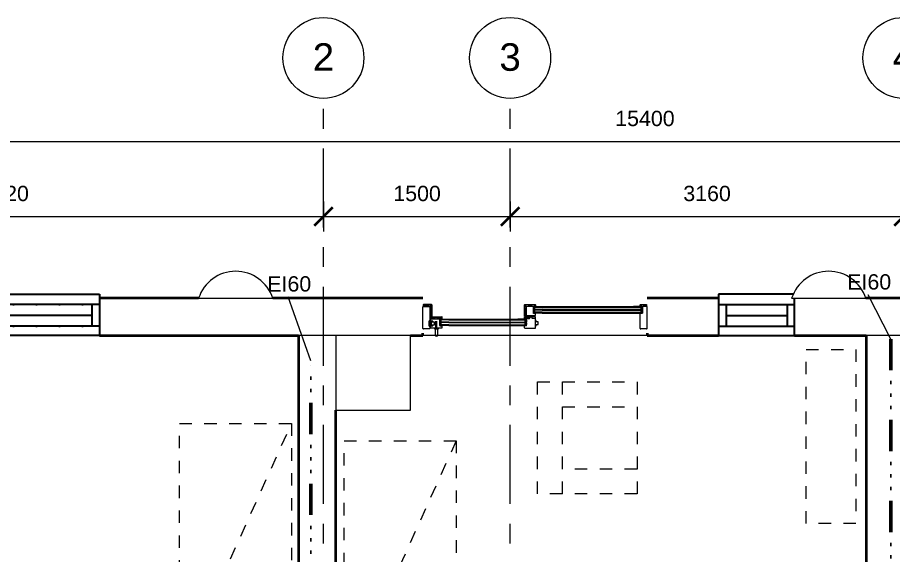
# Model space of a CAD drawing. Header units: millimetres. Extents: x -46592 to 140440, y -36427 to 76663.
# Drawn here: x 34256 to 41287, y 56159 to 60475 of the extents above; entities that cross this region are included whole.
import ezdxf

# ---------------------------------------------------------------- set-up
doc = ezdxf.new("R2010")
doc.units = ezdxf.units.MM
for name, pattern in [('Dash', [317.5, 158.75, -158.75]), ('Grid Line', [1111.25, 635, -158.75, 158.75, -158.75]), ('Katkoviiva 2mm', [200, 100, -100]), ('PALOALUE', [650, 250, -100, 0, -100, 0, -100, 0, -100]), ('Pistekatko tiheä', [185, 85, -50, 0, -50])]:
    doc.linetypes.add(name, pattern=pattern)
for name, color, linetype, lineweight in [('AR-A_MERKINNÄT', 8, 'Continuous', 18), ('AR-A_MERKINNÄT-1', 8, 'Dash', 18), ('AR-A_MERKINNÄT-2', 8, 'Continuous', 25), ('AR-A_MERKINNÄT-3', 8, 'Pistekatko tiheä', 25), ('AR-A_MERKINNÄT-4', 8, 'PALOALUE', 50), ('AR-A_MERKINNÄT_TXT', 8, 'Continuous', 9), ('AR-C_APUVIIVA-3', 1, 'Katkoviiva 2mm', 18), ('AR-D_MITTA', 8, 'Continuous', 9), ('AR-D_MITTA-50', 8, 'Continuous', 9), ('AR-X1_EROHUTVIIVA', 11, 'Continuous', 18), ('AR-X2_OHUTVIIVA', 9, 'Continuous', 18), ('AR-Y_MODVIIVA', 8, 'Continuous', 9), ('AR-Y_MODVIIVA-1', 8, 'Grid Line', 9), ('AR1235_VP', 6, 'Continuous', 18), ('AR1241_US-1', 1, 'Continuous', 35), ('AR1242_IKKUNA', 4, 'Continuous', 18), ('AR1242_IKKUNA-1', 4, 'Continuous', 25), ('AR1243_ULKOOVI', 3, 'Continuous', 18), ('AR19_MUURAK', 6, 'Continuous', 18)]:
    doc.layers.add(name, color=color, linetype=linetype, lineweight=lineweight)
doc.styles.add('Arial_3', font='arial.ttf', dxfattribs={"height": 122.941617})
doc.styles.add('Arial_4', font='arial.ttf', dxfattribs={"height": 221.29491})
doc.dimstyles.new('Diagonal_-_2_5mm_Arial', dxfattribs={"dimscale": 304.8, "dimtxt": 125, "dimasz": 0.492126, "dimexe": 0.393701, "dimexo": 0.0625, "dimgap": 0.287073, "dimtad": 1, "dimdec": 0, "dimzin": 0, "dimdsep": 46, "dimtxsty": 'Arial_3', "dimblk1": 'OBLIQUE', "dimblk2": 'OBLIQUE', "dimsah": 1, "dimcen": 0.09, "dimdle": 0.393701, "dimazin": 0, "dimtfac": 1, "dimtdec": 4, "dimtix": 1, "dimtmove": 0, "dimatfit": 3, "dimfxl": 0.393701, "dimfxlon": 1, "dimtvp": 1, "dimtolj": 1, "dimtzin": 0, "dimarcsym": 2})

# ---------------------------------------------------------------- blocks, each defined once
blk = doc.blocks.new('IKK1 - yksiaukkoinen - 12x20-1776331-04 2_ krs')
at = {"layer": 'AR-A_MERKINNÄT-2'}
for p, q in [((-605, 79.9), (605, 79.9)), ((-545, -95.1), (-545, 79.9)), ((545, -95.1), (545, 79.9)), ((-545, -7.6), (545, -7.6)), ((-605, -95.1), (605, -95.1))]:
    blk.add_line(p, q, dxfattribs=at)
at = {"layer": 'AR-A_MERKINNÄT-3'}
for p, q in [((-605, 79.9), (605, 79.9)), ((-545, -95.1), (-545, 79.9)), ((545, -95.1), (545, 79.9)), ((-605, -95.1), (605, -95.1))]:
    blk.add_line(p, q, dxfattribs=at)
at = {"layer": 'AR1242_IKKUNA-1'}
for p, q in [((-605, 154.9), (605, 154.9)), ((-605, -177.1), (-605, 154.9)), ((605, 154.9), (605, -177.1)), ((605, -177.1), (-605, -177.1))]:
    blk.add_line(p, q, dxfattribs=at)
blk = doc.blocks.new('IKK1 - yksiaukkoinen - 6x20-V1-04 2_ krs')
at = {"layer": 'AR-A_MERKINNÄT-2'}
for p, q in [((-305, 95.1), (305, 95.1)), ((-245, 95.1), (-245, -79.9)), ((245, 95.1), (245, -79.9)), ((-245, 7.6), (245, 7.6)), ((-305, -79.9), (305, -79.9))]:
    blk.add_line(p, q, dxfattribs=at)
at = {"layer": 'AR-A_MERKINNÄT-3'}
for p, q in [((-305, 95.1), (305, 95.1)), ((-245, 95.1), (-245, -79.9)), ((245, 95.1), (245, -79.9)), ((-305, -79.9), (305, -79.9))]:
    blk.add_line(p, q, dxfattribs=at)
at = {"layer": 'AR1242_IKKUNA-1'}
for p, q in [((295.8, 177.1), (-305, 177.1)), ((-305, 177.1), (-305, -154.9)), ((305, -154.9), (305, 145.1)), ((-305, -154.9), (305, -154.9))]:
    blk.add_line(p, q, dxfattribs=at)
blk = doc.blocks.new('SD CLEAR SLIDING TYPE A - Black _RAL 9011__Ext_ _ Chestnut Stained Wood_Int_-1638419-04 2_ krs')
at = {"layer": 'AR-A_MERKINNÄT'}
for p, q in [((-735, -93.5), (-735, 81.5)), ((-732.5, 98.5), (-732.5, 91.1)), ((-665.5, 99), (-732, 99)), ((-732, 90.6), (-723.4, 90.6)), ((-732, 84.5), (-684, 84.5)), ((-730.6, 92), (-730.6, 96.9)), ((-723.8, 92), (-730.6, 92)), ((-730.1, 97.4), (-724.3, 97.4)), ((-723.8, 96.9), (-723.8, 92)), ((-722.4, 91.6), (-722.4, 96.9)), ((-721.9, 97.4), (-714.4, 97.4)), ((-713.9, 96.9), (-713.9, 87.5)), ((-713.1, 86.5), (-713.1, 84.5)), ((-693.9, 86.5), (-713.1, 86.5)), ((-712.5, 87.9), (-712.5, 97.4)), ((-712.5, 97.4), (-695, 97.4)), ((-694.5, 87.9), (-712.5, 87.9)), ((-705.5, 91), (-707.3, 92.8)), ((-707.3, 92.8), (-699.9, 92.8)), ((-705.5, 91), (-701.7, 91)), ((-705.5, 84.5), (-705.5, 91)), ((-701.7, 91), (-699.9, 92.8)), ((-701.7, 84.5), (-701.7, 91)), ((-694.5, 96.9), (-694.5, 87.9)), ((-694.1, 84.5), (-694.1, 86.5)), ((-692.9, 87.5), (-692.9, 96.9)), ((-692.4, 97.4), (-666.6, 97.4)), ((-681, 81.5), (-681, -31.2)), ((-677, 72.1), (-681, 72.1)), ((-677, 53.1), (-677, 72.1)), ((-676, 73), (-666.6, 73)), ((-675.5, 71.6), (-675.5, 53.6)), ((-666.6, 71.6), (-675.5, 71.6)), ((-666.6, 92.7), (-674.3, 92.7)), ((-674.3, 85.2), (-674.3, 92.7)), ((-666.6, 85.2), (-674.3, 85.2)), ((-666.1, 96.9), (-666.1, 93.2)), ((-666.1, 73.5), (-666.1, 84.7)), ((-666.1, 54.1), (-666.1, 71.1)), ((-664.5, 98), (-664.5, 7.5)), ((80, 7.5), (80, 98.5)), ((80.5, 99), (169.5, 99)), ((81.5, 91.3), (81.5, 87.9)), ((81.5, 91.3), (87.2, 91.3)), ((81.5, 87.9), (87.2, 87.9)), ((81.6, 96.9), (81.6, 92.7)), ((81.6, 92.7), (88.8, 92.7)), ((81.6, 85.1), (81.6, 72.9)), ((88.8, 85.1), (81.6, 85.1)), ((81.6, 72.9), (92.5, 72.9)), ((81.6, 54), (81.6, 71.5)), ((81.6, 71.5), (91, 71.5)), ((114.4, 97.4), (82.1, 97.4)), ((87.2, 87.9), (87.2, 91.3)), ((88.8, 92.7), (88.8, 85.1)), ((91, 53.5), (91, 71.5)), ((92.5, 53.1), (92.5, 72.9)), ((92.5, 72), (95, 72)), ((95, 82.5), (95, 11.2)), ((149, 84.5), (97, 84.5)), ((114.4, 86.5), (114.4, 97.4)), ((114.4, 86.5), (135.6, 86.5)), ((115.5, 84.5), (115.5, 86.5)), ((116, 97.4), (116, 87.9)), ((116, 97.4), (134, 97.4)), ((116, 87.9), (134, 87.9)), ((123.1, 91), (121.3, 92.8)), ((121.3, 92.8), (128.7, 92.8)), ((123.1, 91), (126.9, 91)), ((123.1, 84.5), (123.1, 91)), ((126.9, 91), (128.7, 92.8)), ((126.9, 84.5), (126.9, 91)), ((134, 97.4), (134, 87.9)), ((134.5, 84.5), (134.5, 86.5)), ((135.6, 97.4), (135.6, 86.5)), ((168.4, 97.4), (135.6, 97.4)), ((152, 29.2), (152, 81.5)), ((161, 92.7), (168.4, 92.7)), ((161, 86.5), (161, 92.7)), ((170, 86.5), (161, 86.5)), ((168.4, 92.7), (168.4, 97.4)), ((170, 98.5), (170, 86.5)), ((1011, 86.5), (1011, 98)), ((1011, 86.5), (1019.8, 86.5)), ((1012, 99), (1060.4, 99)), ((1012.6, 96.9), (1012.6, 93.2)), ((1012.6, 91.1), (1012.6, 87.9)), ((1018.2, 91.1), (1012.6, 91.1)), ((1012.6, 87.9), (1018.2, 87.9)), ((1038.9, 97.4), (1013.1, 97.4)), ((1013.1, 92.7), (1019.8, 92.7)), ((1018.2, 87.9), (1018.2, 91.1)), ((1019.8, 86.5), (1019.8, 92.7)), ((1029, 82.5), (1029, 29.3)), ((1062, 84.5), (1031, 84.5)), ((1039.4, 87.5), (1039.4, 96.9)), ((1040.4, 84.5), (1040.4, 86.5)), ((1041, 97.4), (1059, 97.4)), ((1041, 87.9), (1041, 97.4)), ((1059, 87.9), (1041, 87.9)), ((1046.2, 92.8), (1053.6, 92.8)), ((1048, 91), (1046.2, 92.8)), ((1048, 91), (1051.8, 91)), ((1048, 84.5), (1048, 91)), ((1051.8, 91), (1053.6, 92.8)), ((1051.8, 84.5), (1051.8, 91)), ((1059, 97.4), (1059, 87.9)), ((1059.4, 86.5), (1059.4, 84.5)), ((1060.4, 99), (1060.4, 90.4)), ((1060.4, 90.4), (1060.4, 87.5)), ((1065, -93.5), (1065, 81.5)), ((-681, 64.5), (-672.5, 64.5)), ((-681, 60.7), (-672.5, 60.7)), ((-681, 53.1), (-677, 53.1)), ((-677, 45.5), (-681, 45.5)), ((-681, 37.9), (-672.5, 37.9)), ((-681, 34.1), (-672.5, 34.1)), ((-681, 26.5), (-677, 26.5)), ((-677, 26.5), (-677, 45.5)), ((-677, 16), (-670.8, 16)), ((-677, 8), (-677, 16)), ((-666.6, 52.2), (-676, 52.2)), ((-676, 46.4), (-666.6, 46.4)), ((-666.6, 25.6), (-676, 25.6)), ((-665, 7), (-676, 7)), ((-675.5, 53.6), (-666.6, 53.6)), ((-675.5, 45), (-675.5, 27)), ((-666.6, 45), (-675.5, 45)), ((-675.5, 27), (-666.6, 27)), ((-672.7, -13.8), (-672.7, 1.7)), ((-672.7, 1.7), (-582.5, 1.7)), ((-672.5, 64.5), (-670.7, 66.3)), ((-672.5, 64.5), (-672.5, 60.7)), ((-672.5, 60.7), (-670.7, 58.9)), ((-672.5, 37.9), (-670.7, 39.7)), ((-672.5, 37.9), (-672.5, 34.1)), ((-672.5, 34.1), (-670.7, 32.3)), ((-670.8, 16), (-670.8, 9.1)), ((-670.7, 66.3), (-670.7, 58.9)), ((-670.7, 39.7), (-670.7, 32.3)), ((-670.3, 8.6), (-666.6, 8.6)), ((-667.5, 0.2), (-660.6, 0.2)), ((-666.1, 46.9), (-666.1, 51.7)), ((-666.1, 27.5), (-666.1, 44.5)), ((-666.1, 9.1), (-666.1, 25.1)), ((-658.7, -12.2), (-658.7, 0.2)), ((-658.7, 0.2), (-641.1, 0.2)), ((-644, 1.2), (-609, 1.2)), ((-641.1, 0.2), (-641.1, -12.2)), ((-640.5, -7.3), (-640.5, 1.7)), ((-612.5, 1.7), (-612.5, -7.3)), ((-612.5, 0.2), (-602.7, 0.2)), ((-602.7, 0.2), (-602.7, -12.4)), ((-601.3, 0.2), (-583.5, 0.2)), ((-601.3, -13.8), (-601.3, 0.2)), ((-583.5, 0.2), (-583.5, -8)), ((-582, -13.8), (-582, 1.2)), ((80, -12.4), (80, 1.1)), ((91.5, 7), (80.5, 7)), ((80.5, 1.6), (119, 1.6)), ((81.6, 46.9), (81.6, 51.6)), ((81.6, 27.5), (81.6, 44.5)), ((81.6, 8.6), (81.6, 25.1)), ((81.6, 8.6), (86.3, 8.6)), ((98.5, 0.1), (82, 0.1)), ((82.1, 53.5), (91, 53.5)), ((82.1, 52.1), (91.5, 52.1)), ((82.1, 46.4), (92.5, 46.4)), ((82.1, 45), (91, 45)), ((82.1, 27), (91, 27)), ((82.1, 25.6), (92.5, 25.6)), ((85.9, 58.6), (85.9, 66.4)), ((85.9, 66.4), (88, 64.2)), ((85.9, 58.6), (88, 60.8)), ((85.9, 32.1), (85.9, 39.9)), ((85.9, 39.9), (88, 37.7)), ((85.9, 32.1), (88, 34.3)), ((86.3, 15.6), (92.5, 15.6)), ((86.3, 8.6), (86.3, 15.6)), ((87.9, 14.2), (91.1, 14.2)), ((87.9, 8.6), (87.9, 14.2)), ((87.9, 8.6), (91.1, 8.6)), ((88, 64.2), (95, 64.2)), ((88, 60.8), (88, 64.2)), ((88, 60.8), (95, 60.8)), ((88, 37.7), (95, 37.7)), ((88, 34.3), (88, 37.7)), ((88, 34.3), (95, 34.3)), ((91, 27), (91, 45)), ((91.1, 8.6), (91.1, 14.2)), ((92.5, 53), (94.8, 53)), ((92.5, 46.4), (92.5, 25.6)), ((92.5, 8), (92.5, 15.6)), ((92.8, 45.5), (94.8, 45.5)), ((92.8, 26.5), (95, 26.5)), ((95, 11.2), (170, 11.2)), ((114.7, 0.1), (101, 0.1)), ((119.8, 0.1), (117.2, 0.1)), ((121, -15.8), (121, 0.1)), ((140, 1.1), (140, -10.7)), ((170, 29.2), (152, 29.2)), ((170, 11.2), (170, 29.2)), ((1011, 29.3), (1029, 29.3)), ((1011, -93.4), (1011, 29.3)), ((-685, -73.2), (-685, -31.2)), ((-681, -31.2), (-685, -31.2)), ((-681, -31.3), (-674, -31.3)), ((-681, -73.3), (-681, -31.3)), ((-674, -31.3), (-681, -31.3)), ((-681, -31.3), (-681, -73.3)), ((-674, -31.3), (-668, -34.8)), ((-668, -34.8), (-674, -31.3)), ((-668, -69.8), (-674, -73.3)), ((-674, -73.3), (-668, -69.8)), ((-672.7, -13.8), (-639.7, -13.8)), ((-672, -31.2), (-672, -18.8)), ((-664, -33.3), (-672, -31.2)), ((-664, -33.3), (-672, -31.2)), ((-671.1, -12.4), (-671.1, -7)), ((-671.1, -7), (-668.5, -7)), ((-660.1, -12.4), (-671.1, -12.4)), ((-669, -15.8), (-603, -15.8)), ((-668, -6.5), (-668, -0.3)), ((-668, -34.8), (-668, -69.8)), ((-668, -69.8), (-668, -34.8)), ((-656.5, -33.3), (-664, -33.3)), ((-656.5, -33.3), (-664, -33.3)), ((-664, -41.3), (-664, -36.3)), ((-664, -36.3), (-656.5, -36.3)), ((-664, -41.3), (-664, -36.3)), ((-664, -36.3), (-656.5, -36.3)), ((-642, -41.3), (-664, -41.3)), ((-664, -68.3), (-664, -63.3)), ((-664, -63.3), (-642, -63.3)), ((-656.5, -68.3), (-664, -68.3)), ((-660.1, -0.3), (-660.1, -12.4)), ((-659.4, -15.8), (-659.4, -13.8)), ((-641.1, -12.2), (-658.7, -12.2)), ((-656.5, -36.3), (-656.5, -33.3)), ((-656.5, -36.3), (-656.5, -33.3)), ((-656.5, -71.3), (-656.5, -68.3)), ((-653.6, -7.5), (-646.2, -7.5)), ((-651.8, -9.3), (-653.6, -7.5)), ((-651.8, -9.3), (-648, -9.3)), ((-651.8, -15.8), (-651.8, -9.3)), ((-648, -9.3), (-646.2, -7.5)), ((-648, -15.8), (-648, -9.3)), ((-642, -63.3), (-642, -41.3)), ((-640.4, -15.8), (-640.4, -13.8)), ((-639.7, -13.8), (-639.7, -9.4)), ((-621.7, -9.3), (-621.7, -13.8)), ((-621.7, -13.8), (-601.3, -13.8)), ((-621.5, -15.8), (-621.5, -13.8)), ((-620.5, -12.4), (-620.5, -9.3)), ((-602.7, -12.4), (-620.5, -12.4)), ((-615.7, -7.5), (-608.3, -7.5)), ((-613.9, -9.3), (-615.7, -7.5)), ((-613.9, -9.3), (-610.1, -9.3)), ((-613.9, -15.8), (-613.9, -9.3)), ((-610.1, -9.3), (-608.3, -7.5)), ((-610.1, -15.8), (-610.1, -9.3)), ((-602.5, -13.8), (-602.5, -15.9)), ((-590.6, -11.1), (-601.3, -11.1)), ((-601.3, -12.3), (-591, -12.3)), ((-600, -18.4), (-600, -70.8)), ((-600, -18.4), (-600, -70.8)), ((-591, -13.8), (-591, -12.3)), ((-591, -13.8), (-582, -13.8)), ((-590.6, -8), (-590.6, -11.1)), ((-583.5, -8), (-590.6, -8)), ((-590, -68.8), (-590, -70.8)), ((-581.8, -68.8), (-590, -68.8)), ((-581.8, -70.8), (-581.8, -68.8)), ((81.5, -0.4), (81.5, -7.3)), ((81.5, -9.8), (81.5, -12.5)), ((81.5, -12.5), (87.4, -12.5)), ((81.5, -13.9), (89, -13.9)), ((82, -7.8), (87.9, -7.8)), ((87.4, -9.3), (82, -9.3)), ((87.4, -12.5), (87.4, -9.3)), ((88.9, -8.8), (88.9, -10.4)), ((89, -13.9), (89, -12.4)), ((99.1, -12.4), (89, -12.4)), ((89.4, -10.9), (98.5, -10.9)), ((98, -70.8), (98, -17.8)), ((99, -10.4), (99, -0.4)), ((121, -15.8), (100, -15.8)), ((119.2, -13.8), (100.2, -13.8)), ((100.2, -13.8), (100.2, -15.8)), ((100.5, -0.4), (100.5, -12.5)), ((100.5, -12.5), (118.5, -12.5)), ((106, -7.5), (113.4, -7.5)), ((107.8, -9.3), (106, -7.5)), ((107.8, -9.3), (111.6, -9.3)), ((107.8, -15.8), (107.8, -9.3)), ((111.6, -9.3), (113.4, -7.5)), ((111.6, -15.8), (111.6, -9.3)), ((115.2, -6.6), (115.2, -0.4)), ((118.5, -7.1), (115.7, -7.1)), ((116.7, -0.4), (116.7, -5.7)), ((116.7, -5.7), (118.9, -5.7)), ((118.5, -12.5), (118.5, -7.1)), ((119.2, -15.8), (119.2, -13.8)), ((119.9, -6.7), (119.9, -12.9)), ((140, -10.7), (170, -10.7)), ((-684, -96.5), (-732, -96.5)), ((-685, -73.2), (-681, -73.2)), ((-681, -73.2), (-681, -93.5)), ((-674, -73.3), (-681, -73.3)), ((-681, -73.3), (-674, -73.3)), ((-672, -73.5), (-664, -71.3)), ((-672, -86.8), (-672, -73.5)), ((-591.2, -88.8), (-670, -88.8)), ((-591.2, -88.8), (-670, -88.8)), ((-664, -71.3), (-656.5, -71.3)), ((-644, -88.8), (-644, -91.8)), ((-609, -88.8), (-644, -88.8)), ((-641, -94.8), (-612, -94.8)), ((-636.5, -94.8), (-636.5, -144.8)), ((-616.5, -144.8), (-616.5, -94.8)), ((-609, -91.8), (-609, -88.8)), ((-600, -70.8), (-581.8, -70.8)), ((-584, -88.8), (-591.2, -88.8)), ((-584, -88.8), (-591.2, -88.8)), ((-582, -86.8), (-582, -70.8)), ((1062, -96.5), (1014.1, -96.5))]:
    blk.add_line(p, q, dxfattribs=at)
for centre, radius, start, end in [((-732, 81.5), 3, 90, 180), ((-732, 98.5), 0.5, 90, 180), ((-732, 91.1), 0.5, 180, 270), ((-730.1, 96.9), 0.5, 90, 180), ((-724.3, 96.9), 0.5, 0, 90), ((-723.4, 91.6), 1, 270, 0), ((-721.9, 96.9), 0.5, 90, 180), ((-714.4, 96.9), 0.5, 0, 89.66061), ((-712.9, 87.5), 1, 180, 270), ((-695, 96.9), 0.5, 0, 90), ((-693.9, 87.5), 1, 270, 0), ((-692.4, 96.9), 0.5, 90, 180), ((-684, 81.5), 3, 0, 90), ((-676, 72), 1, 90, 180), ((-666.6, 96.9), 0.5, 0, 90), ((-666.6, 93.2), 0.5, 270, 0), ((-666.6, 84.7), 0.5, 0, 90), ((-666.6, 73.5), 0.5, 270, 0), ((-666.6, 71.1), 0.5, 0, 90), ((-665.5, 98), 1, 0, 90), ((80.5, 98.5), 0.5, 90, 180), ((82.1, 96.9), 0.5, 90, 180), ((97, 82.5), 2, 90, 180), ((149, 81.5), 3, 0, 90), ((169.5, 98.5), 0.5, 0, 90), ((1012, 98), 1, 90, 180), ((1013.1, 96.9), 0.5, 90, 180), ((1013.1, 93.2), 0.5, 180, 270), ((1031, 82.5), 2, 91.03004, 180), ((1038.9, 96.9), 0.5, 0, 90), ((1040.4, 87.5), 1, 180, 269.86249), ((1059.4, 87.5), 1, 269.86249, 0), ((1062, 81.5), 3, 0, 90), ((-676, 53.2), 1, 180, 270), ((-676, 45.4), 1, 90, 180), ((-676, 26.6), 1, 180, 270), ((-676, 8), 1, 180, 270), ((-670.3, 9.1), 0.5, 180, 270), ((-667.5, -0.3), 0.5, 90, 180), ((-666.6, 54.1), 0.5, 270, 0), ((-666.6, 51.7), 0.5, 0, 90), ((-666.6, 46.9), 0.5, 270, 0), ((-666.6, 44.5), 0.5, 0, 90), ((-666.6, 27.5), 0.5, 270, 0), ((-666.6, 25.1), 0.5, 0, 90), ((-666.6, 9.1), 0.5, 270, 0), ((-665, 7.5), 0.5, 270, 0), ((-660.6, -0.3), 0.5, 0, 90), ((-582.5, 1.2), 0.5, 0, 90), ((80.5, 7.5), 0.5, 180, 270), ((80.5, 1.1), 0.5, 90, 180), ((82, -0.4), 0.5, 90, 180), ((82.1, 54), 0.5, 180, 270), ((82.1, 51.6), 0.5, 90, 180), ((82.1, 46.9), 0.5, 180, 270), ((82.1, 44.5), 0.5, 90, 180), ((82.1, 27.5), 0.5, 180, 270), ((82.1, 25.1), 0.5, 90, 180), ((91.5, 53.1), 1, 270, 360), ((91.5, 8), 1, 270, 360), ((98.5, -0.4), 0.5, 0, 90), ((101, -0.4), 0.5, 90, 180), ((114.7, -0.4), 0.5, 360, 90), ((117.2, -0.4), 0.5, 90, 180), ((119, 0.6), 1, 330, 90), ((122, 0.1), 1, 90, 180), ((-669, -18.8), 3, 90, 180), ((-668.5, -6.5), 0.5, 270, 0), ((-603, -18.8), 3, 360, 90), ((81.5, -12.4), 1.5, 180, 270), ((82, -7.3), 0.5, 180, 270), ((82, -9.8), 0.5, 90, 180), ((87.9, -8.8), 1, 0, 90), ((89.4, -10.4), 0.5, 180, 270), ((100, -17.8), 2, 90, 180), ((98.5, -10.4), 0.5, 270, 0), ((100.6, -12.4), 1.5, 180, 253.76689), ((115.7, -6.6), 0.5, 180, 270), ((118.9, -6.7), 1, 360, 90), ((118.9, -12.9), 1, 270, 0), ((-732, -93.5), 3, 180, 270), ((-684, -93.5), 3, 270, 0), ((-670, -86.8), 2, 180, 270), ((-641, -91.8), 3, 180, 270), ((-612, -91.8), 3, 270, 0), ((-584, -86.8), 2, 270, 359.67443), ((1014, -93.5), 3, 177.43744, 272.73951), ((1062, -93.5), 3, 270, 0), ((-626.5, -144.8), 10, 180, 360)]:
    blk.add_arc(centre, radius, start, end, dxfattribs=at)
at = {"layer": 'AR-A_MERKINNÄT-1'}
for p, q in [((-643, 1.2), (-610, 1.2)), ((-643, 1.2), (-643, -2.3)), ((-610, 1.2), (-610, -2.3)), ((-643, -2.3), (-610, -2.3)), ((-630.5, -94.8), (-630.5, -32.8)), ((-622.5, -94.8), (-622.5, -32.8))]:
    blk.add_line(p, q, dxfattribs=at)
at = {"layer": 'AR-X2_OHUTVIIVA'}
for p, q in [((152, 31.3), (152, 83.3)), ((152, 83.3), (223.7, 83.3)), ((157.9, 77.3), (152, 77.3)), ((157, 77.3), (154, 74.3)), ((154, 74.3), (154, 62.3)), ((157.4, 76.3), (155, 73.8)), ((155, 73.8), (155, 62.7)), ((223.7, 77.3), (157, 77.3)), ((163, 76.3), (157.4, 76.3)), ((163, 60.3), (163, 76.3)), ((164, 59.3), (164, 77.3)), ((223.7, 83.3), (957.3, 83.3)), ((223.7, 77.3), (957.3, 77.3)), ((1029, 83.3), (957.3, 83.3)), ((957.3, 77.3), (1024, 77.3)), ((1017, 59.3), (1017, 77.3)), ((1018, 76.3), (1023.6, 76.3)), ((1018, 60.3), (1018, 76.3)), ((1023.1, 77.3), (1029, 77.3)), ((1023.6, 76.3), (1026, 73.8)), ((1024, 77.3), (1027, 74.3)), ((1026, 73.8), (1026, 62.7)), ((1027, 74.3), (1027, 62.3)), ((1029, 31.3), (1029, 83.3)), ((126.6, 1.1), (122, 1.1)), ((126.6, -5.4), (126.6, 1.1)), ((130, 1.1), (130, -5.4)), ((167, 1.1), (130, 1.1)), ((157.9, 59.3), (152, 59.3)), ((157.9, 55.3), (152, 55.3)), ((157.9, 37.3), (152, 37.3)), ((223.7, 31.3), (152, 31.3)), ((154, 62.3), (157, 59.3)), ((157, 55.3), (154, 52.3)), ((154, 52.3), (154, 40.3)), ((154, 40.3), (157, 37.3)), ((155, 66.8), (155, 64.7)), ((155, 62.7), (157.4, 60.3)), ((157.4, 54.3), (155, 51.8)), ((155, 51.8), (155, 40.7)), ((155, 40.7), (157.4, 38.3)), ((223.7, 59.3), (157, 59.3)), ((223.7, 55.3), (157, 55.3)), ((223.7, 37.3), (157, 37.3)), ((157.4, 60.3), (163, 60.3)), ((163, 54.3), (157.4, 54.3)), ((157.4, 38.3), (163, 38.3)), ((163, 38.3), (163, 54.3)), ((163, 38.3), (163, 42.4)), ((164, 37.3), (164, 55.3)), ((223.7, 59.3), (957.3, 59.3)), ((223.7, 55.3), (957.3, 55.3)), ((223.7, 37.3), (957.3, 37.3)), ((223.7, 31.3), (957.3, 31.3)), ((957.3, 59.3), (1024, 59.3)), ((957.3, 55.3), (1024, 55.3)), ((957.3, 37.3), (1024, 37.3)), ((957.3, 31.3), (1029, 31.3)), ((1017, 37.3), (1017, 55.3)), ((1023.6, 60.3), (1018, 60.3)), ((1018, 54.3), (1023.6, 54.3)), ((1018, 38.3), (1018, 54.3)), ((1018, 38.3), (1018, 42.4)), ((1023.6, 38.3), (1018, 38.3)), ((1023.1, 59.3), (1029, 59.3)), ((1023.1, 55.3), (1029, 55.3)), ((1023.1, 37.3), (1029, 37.3)), ((1026, 62.7), (1023.6, 60.3)), ((1023.6, 54.3), (1026, 51.8)), ((1026, 40.7), (1023.6, 38.3)), ((1027, 62.3), (1024, 59.3)), ((1024, 55.3), (1027, 52.3)), ((1027, 40.3), (1024, 37.3)), ((1026, 66.8), (1026, 64.7)), ((1026, 51.8), (1026, 40.7)), ((1027, 52.3), (1027, 40.3)), ((-600, -68.9), (-600, -16.9)), ((-600, -16.9), (-528.3, -16.9)), ((-594, -22.9), (-600, -22.9)), ((-594, -40.9), (-600, -40.9)), ((-594, -44.9), (-600, -44.9)), ((-594, -62.9), (-600, -62.9)), ((-528.3, -68.9), (-600, -68.9)), ((-595, -22.9), (-598, -25.9)), ((-598, -25.9), (-598, -37.9)), ((-598, -37.9), (-595, -40.9)), ((-595, -44.9), (-598, -47.9)), ((-598, -47.9), (-598, -59.9)), ((-598, -59.9), (-595, -62.9)), ((-594.6, -23.9), (-597, -26.3)), ((-597, -26.3), (-597, -37.5)), ((-597, -33.4), (-597, -35.5)), ((-597, -37.5), (-594.6, -39.9)), ((-594.6, -45.9), (-597, -48.3)), ((-597, -48.3), (-597, -59.5)), ((-597, -59.5), (-594.6, -61.9)), ((-528.3, -22.9), (-595, -22.9)), ((-528.3, -40.9), (-595, -40.9)), ((-528.3, -44.9), (-595, -44.9)), ((-528.3, -62.9), (-595, -62.9)), ((-589, -23.9), (-594.6, -23.9)), ((-594.6, -39.9), (-589, -39.9)), ((-589, -45.9), (-594.6, -45.9)), ((-594.6, -61.9), (-589, -61.9)), ((-589, -39.9), (-589, -23.9)), ((-589, -61.9), (-589, -45.9)), ((-589, -61.9), (-589, -57.7)), ((-588, -40.9), (-588, -22.9)), ((-588, -62.9), (-588, -44.9)), ((-528.3, -16.9), (26.3, -16.9)), ((-528.3, -22.9), (26.3, -22.9)), ((-528.3, -40.9), (26.3, -40.9)), ((-528.3, -44.9), (26.3, -44.9)), ((-528.3, -62.9), (26.3, -62.9)), ((-528.3, -68.9), (26.3, -68.9)), ((98, -16.9), (26.3, -16.9)), ((26.3, -22.9), (93, -22.9)), ((26.3, -40.9), (93, -40.9)), ((26.3, -44.9), (93, -44.9)), ((26.3, -62.9), (93, -62.9)), ((26.3, -68.9), (98, -68.9)), ((79.8, -68.9), (90.7, -68.9)), ((79.8, -70.8), (79.8, -68.9)), ((86, -40.9), (86, -22.9)), ((86, -62.9), (86, -44.9)), ((87, -23.9), (92.6, -23.9)), ((87, -39.9), (87, -23.9)), ((92.6, -39.9), (87, -39.9)), ((87, -45.9), (92.6, -45.9)), ((87, -61.9), (87, -45.9)), ((87, -61.9), (87, -57.7)), ((92.6, -61.9), (87, -61.9)), ((90.7, -68.9), (90.7, -70.8)), ((92, -22.9), (98, -22.9)), ((92, -40.9), (98, -40.9)), ((92, -44.9), (98, -44.9)), ((92, -62.9), (98, -62.9)), ((92.6, -23.9), (95, -26.3)), ((95, -37.5), (92.6, -39.9)), ((92.6, -45.9), (95, -48.3)), ((95, -59.5), (92.6, -61.9)), ((93, -22.9), (96, -25.9)), ((96, -37.9), (93, -40.9)), ((93, -44.9), (96, -47.9)), ((96, -59.9), (93, -62.9)), ((95, -26.3), (95, -37.5)), ((95, -33.4), (95, -35.5)), ((95, -48.3), (95, -59.5)), ((96, -25.9), (96, -37.9)), ((96, -47.9), (96, -59.9)), ((98, -68.9), (98, -16.9)), ((130, -5.4), (126.6, -5.4)), ((170, -86.8), (170, -1.9)), ((174, -27.2), (170, -27.2)), ((174, -39.2), (174, -27.2)), ((190, -39.2), (174, -39.2)), ((174, -59.2), (190, -59.2)), ((174, -71.2), (174, -59.2)), ((190, -59.2), (190, -39.2)), ((98, -70.8), (79.8, -70.8)), ((80, -86.8), (80, -70.8)), ((98, -70.8), (80.7, -70.8)), ((98, -70.8), (80.7, -70.8)), ((82, -88.8), (89.1, -88.8)), ((89.1, -88.8), (168, -88.8)), ((170, -71.2), (174, -71.2))]:
    blk.add_line(p, q, dxfattribs=at)
for centre, radius, start, end in [((167, -1.9), 3, 0, 90), ((82, -86.8), 2, 180.48031, 270), ((168, -86.8), 2, 270, 359.5856)]:
    blk.add_arc(centre, radius, start, end, dxfattribs=at)
blk = doc.blocks.new('IV-tulo-poisto - IV-tulo-poisto-2019619-04 2_ krs')
at = {"layer": 'AR19_MUURAK'}
blk.add_line((298, 0), (-298, 0), dxfattribs=at)
blk.add_arc((0, 96.1), 313.1, 197.87669, 342.12331, dxfattribs=at)
blk = doc.blocks.new('Paloaluemerkintä - EI60-1905773-04 2_ krs')
at = {"layer": 'AR-A_MERKINNÄT-4'}
blk.add_line((0, 0), (24000, 0), dxfattribs=at)
blk = doc.blocks.new('Paloaluemerkintä - EI60-1905671-04 2_ krs')
at = {"layer": 'AR-A_MERKINNÄT-4'}
blk.add_line((0, 0), (24200, 0), dxfattribs=at)
blk = doc.blocks.new('Grid - M_Grid Head - Circle-1062625-04 2_ krs')
at = {"layer": 'AR-Y_MODVIIVA'}
blk.add_circle((0, 0), 6.5, dxfattribs=at)
blk = doc.blocks.new('DIMBLOCK2-04 2_ krs')
at = {"layer": 'AR-D_MITTA-50', "transparency": 16777216}
for p, q in [((31594.1, 59598.6), (31594.1, 59358.6)), ((31594.1, 59478.6), (31594.1, 59598.6)), ((46994, 59598.6), (46994, 59358.6)), ((46994, 59478.6), (46994, 59598.6)), ((31474.1, 59478.6), (47114, 59478.6))]:
    blk.add_line(p, q, dxfattribs=at)
at = {"layer": 'AR-D_MITTA-50', "lineweight": 35, "transparency": 16777216}
for p, q in [((31594.1, 59478.6), (31669.1, 59553.6)), ((46994, 59478.6), (47069, 59553.6)), ((31594.1, 59478.6), (31519.1, 59403.6)), ((46994, 59478.6), (46919, 59403.6))]:
    blk.add_line(p, q, dxfattribs=at)
at = {"layer": 'AR-D_MITTA-50', "color": 0, "transparency": 16777216, "insert": (39058.5, 59725.6), "char_height": 122.94, "width": 565.385, "attachment_point": 1, "line_spacing_factor": 0.938532, "style": 'Arial_3'}
blk.add_mtext('15400', dxfattribs=at)
blk = doc.blocks.new('_Oblique')
at = {"color": 0, "linetype": 'ByBlock', "lineweight": -2}
blk.add_line((-0.5, -0.5), (0.5, 0.5), dxfattribs=at)
blk = doc.blocks.new('DIMBLOCK3-04 2_ krs')
at = {"layer": 'AR-D_MITTA-50', "transparency": 16777216}
for p, q in [((31594.1, 58995.6), (31594.1, 58755.6)), ((31594.1, 58875.6), (31594.1, 58995.6)), ((36714.1, 58995.6), (36714.1, 58755.6)), ((36714.1, 58875.6), (36714.1, 58995.6)), ((31474.1, 58875.6), (36714.1, 58875.6))]:
    blk.add_line(p, q, dxfattribs=at)
at = {"layer": 'AR-D_MITTA-50', "lineweight": 35, "transparency": 16777216}
for p, q in [((31594.1, 58875.6), (31669.1, 58950.6)), ((36714.1, 58875.6), (36789.1, 58950.6)), ((31594.1, 58875.6), (31519.1, 58800.6)), ((36714.1, 58875.6), (36639.1, 58800.6))]:
    blk.add_line(p, q, dxfattribs=at)
at = {"layer": 'AR-D_MITTA-50', "color": 0, "transparency": 16777216, "insert": (33965.6, 59122.6), "char_height": 122.94, "width": 452.308, "attachment_point": 1, "line_spacing_factor": 0.938532, "style": 'Arial_3'}
blk.add_mtext('5120', dxfattribs=at)
blk = doc.blocks.new('DIMBLOCK4-04 2_ krs')
at = {"layer": 'AR-D_MITTA-50', "transparency": 16777216}
for p, q in [((36714.1, 58995.6), (36714.1, 58755.6)), ((36714.1, 58875.6), (36714.1, 58995.6)), ((38214.1, 58995.6), (38214.1, 58755.6)), ((38214.1, 58875.6), (38214.1, 58995.6)), ((36714.1, 58875.6), (38214.1, 58875.6))]:
    blk.add_line(p, q, dxfattribs=at)
at = {"layer": 'AR-D_MITTA-50', "lineweight": 35, "transparency": 16777216}
for p, q in [((36714.1, 58875.6), (36789.1, 58950.6)), ((38214.1, 58875.6), (38289.1, 58950.6)), ((36714.1, 58875.6), (36639.1, 58800.6)), ((38214.1, 58875.6), (38139.1, 58800.6))]:
    blk.add_line(p, q, dxfattribs=at)
at = {"layer": 'AR-D_MITTA-50', "color": 0, "transparency": 16777216, "insert": (37275.6, 59122.6), "char_height": 122.94, "width": 452.308, "attachment_point": 1, "line_spacing_factor": 0.938532, "style": 'Arial_3'}
blk.add_mtext('1500', dxfattribs=at)
blk = doc.blocks.new('DIMBLOCK5-04 2_ krs')
at = {"layer": 'AR-D_MITTA-50', "transparency": 16777216}
for p, q in [((38214.1, 58995.6), (38214.1, 58755.6)), ((38214.1, 58875.6), (38214.1, 58995.6)), ((41374, 58995.6), (41374, 58755.6)), ((41374, 58875.6), (41374, 58995.6)), ((38214.1, 58875.6), (41374, 58875.6))]:
    blk.add_line(p, q, dxfattribs=at)
at = {"layer": 'AR-D_MITTA-50', "lineweight": 35, "transparency": 16777216}
for p, q in [((38214.1, 58875.6), (38289.1, 58950.6)), ((41374, 58875.6), (41449, 58950.6)), ((38214.1, 58875.6), (38139.1, 58800.6)), ((41374, 58875.6), (41299, 58800.6))]:
    blk.add_line(p, q, dxfattribs=at)
at = {"layer": 'AR-D_MITTA-50', "color": 0, "transparency": 16777216, "insert": (39605.6, 59122.6), "char_height": 122.94, "width": 452.308, "attachment_point": 1, "line_spacing_factor": 0.938532, "style": 'Arial_3'}
blk.add_mtext('3160', dxfattribs=at)

msp = doc.modelspace()

# ---------------------------------------------------------------- linework, layer by layer
at = {"layer": 'AR-A_MERKINNÄT_TXT'}
for p, q in [((36614.1, 57716.8), (36431.9, 58230.7)), ((41274, 57890.8), (41091.8, 58246.6))]:
    msp.add_line(p, q, dxfattribs=at)
at = {"layer": 'AR-C_APUVIIVA-3'}
for p, q in [((40592.6, 57808.1), (40992.6, 57808.1)), ((40592.6, 56408.1), (40592.6, 57808.1)), ((40992.6, 57808.1), (40992.6, 56408.1)), ((38434, 57546), (39234, 57546)), ((38434, 56646), (38434, 57546)), ((38634, 56646), (38634, 57546)), ((39234, 57546), (39234, 56646)), ((38634, 57346), (39234, 57346)), ((35557.1, 55212.8), (35557.1, 57212.8)), ((35557.1, 57212.8), (36457.1, 57212.8)), ((35557.1, 55212.8), (36457.1, 57212.8)), ((36457.1, 57212.8), (36457.1, 55212.8)), ((36880.3, 57073.6), (37780.3, 57073.6)), ((36880.3, 55073.6), (36880.3, 57073.6)), ((37780.3, 57073.6), (36880.3, 55073.6)), ((37780.3, 57073.6), (37780.3, 55073.6)), ((39234, 56846), (38634, 56846)), ((39234, 56646), (38434, 56646)), ((40992.6, 56408.1), (40592.6, 56408.1))]:
    msp.add_line(p, q, dxfattribs=at)
at = {"layer": 'AR-X1_EROHUTVIIVA'}
for p, q in [((36814.1, 57918.5), (36814.1, 57318.5)), ((37414.1, 57918.5), (36814.1, 57918.5)), ((37414.1, 57318.5), (37414.1, 57918.5)), ((36814.1, 57318.5), (37414.1, 57318.5))]:
    msp.add_line(p, q, dxfattribs=at)
at = {"layer": 'AR-Y_MODVIIVA-1'}
for p, q in [((36714.1, 32118), (36714.1, 59825.4)), ((38214.1, 32118), (38214.1, 59825.4)), ((49133.2, 57918.5), (29793.3, 57918.5))]:
    msp.add_line(p, q, dxfattribs=at)
at = {"layer": 'AR1235_VP'}
for p, q in [((37614.1, 57918.5), (37514.1, 57918.5)), ((39314.1, 57918.5), (37631.1, 57918.5))]:
    msp.add_line(p, q, dxfattribs=at)
at = {"layer": 'AR1241_US-1'}
for p, q in [((35711.1, 58218.5), (34914.1, 58218.5)), ((37514.1, 58218.5), (36307.1, 58218.5)), ((39889.1, 58218.5), (39314.1, 58218.5)), ((42874, 58218.5), (41072, 58218.5)), ((37514.1, 57918.5), (37514.1, 57937.5)), ((39314.1, 57937.5), (39314.1, 57918.5)), ((34914.1, 57918.5), (36514.1, 57918.5)), ((36514.1, 57918.5), (36514.1, 52478.5)), ((37414.1, 57918.5), (37514.1, 57918.5)), ((39314.1, 57918.5), (39889.1, 57918.5)), ((40499.1, 57918.5), (41074, 57918.5)), ((41074, 57918.5), (41074, 51740.8)), ((36814.1, 55016.8), (36814.1, 57318.5))]:
    msp.add_line(p, q, dxfattribs=at)

# ---------------------------------------------------------------- block references
at = {"layer": 'AR-A_MERKINNÄT'}
for name, p, rotation in [('Paloaluemerkintä - EI60-1905671-04 2_ krs', (41274, 57890.8), 269.9999999999999), ('Paloaluemerkintä - EI60-1905773-04 2_ krs', (36614.1, 33716.8), 89.99999999999991)]:
    msp.add_blockref(name, p, dxfattribs=dict(at, rotation=rotation))
at = {"layer": 'AR-Y_MODVIIVA', "xscale": 49.99999999999998, "yscale": 49.99999999999998, "zscale": 49.99999999999998}
for p in [(36714.1, 60150.4), (38214.1, 60150.4), (41374, 60150.4)]:
    msp.add_blockref('Grid - M_Grid Head - Circle-1062625-04 2_ krs', p, dxfattribs=at)
at = {"layer": 'AR1242_IKKUNA', "rotation": 180}
msp.add_blockref('IKK1 - yksiaukkoinen - 12x20-1776331-04 2_ krs', (34309.1, 58073.4), dxfattribs=at)
at = {"layer": 'AR1242_IKKUNA'}
msp.add_blockref('IKK1 - yksiaukkoinen - 6x20-V1-04 2_ krs', (40194.1, 58073.4), dxfattribs=at)
at = {"layer": 'AR1243_ULKOOVI'}
msp.add_blockref('SD CLEAR SLIDING TYPE A - Black _RAL 9011__Ext_ _ Chestnut Stained Wood_Int_-1638419-04 2_ krs', (38249.1, 58068.5), dxfattribs=at)
at = {"layer": 'AR19_MUURAK', "rotation": 180}
for p in [(36009.1, 58218.5), (40774, 58218.5)]:
    msp.add_blockref('IV-tulo-poisto - IV-tulo-poisto-2019619-04 2_ krs', p, dxfattribs=at)

# ---------------------------------------------------------------- texts
at = {"layer": 'AR-A_MERKINNÄT_TXT', "char_height": 122.94, "width": 421.5, "attachment_point": 1, "line_spacing_factor": 0.938532, "style": 'Arial_3'}
for insert in [(36262.8, 58395.9), (40922.8, 58411.8)]:
    msp.add_mtext('EI60', dxfattribs=dict(at, insert=insert))

# ---------------------------------------------------------------- dimensions: what is measured, and where the dimension line sits
at = {"layer": 'AR-D_MITTA'}
for base, p1, p2, override, picture, middle in [((46994, 59478.6), (31594.1, 59598.6), (46994, 59598.6), {"dimpost": '<>', "dimfxl": 15399.952538}, 'DIMBLOCK2-04 2_ krs', (39294.1, 59628.9)), ((36714.1, 58875.6), (31594.1, 58995.6), (36714.1, 58995.6), {"dimpost": '<>', "dimfxl": 5120}, 'DIMBLOCK3-04 2_ krs', (34154.1, 59025.8)), ((38214.1, 58875.6), (36714.1, 58995.6), (38214.1, 58995.6), {"dimpost": '<>', "dimfxl": 1500}, 'DIMBLOCK4-04 2_ krs', (37464.1, 59025.8)), ((41374, 58875.6), (38214.1, 58995.6), (41374, 58995.6), {"dimpost": '<>', "dimfxl": 3159.952538}, 'DIMBLOCK5-04 2_ krs', (39794.1, 59025.9))]:
    dim = msp.add_linear_dim(base=base, p1=p1, p2=p2, dimstyle='Diagonal_-_2_5mm_Arial', override=override, dxfattribs=at)
    dim.commit()
    dim.dimension.update_dxf_attribs({"geometry": picture, "text_midpoint": middle})

# ---------------------------------------------------------------- next in the draw order: texts
at = {"layer": 'AR-Y_MODVIIVA', "char_height": 221.3, "width": 205.18, "attachment_point": 2, "line_spacing_factor": 0.938532, "style": 'Arial_4', "bg_fill": 3, "box_fill_scale": 1.25, "bg_fill_color": 0, "bg_fill_transparency": 0}
for s, insert in [('2', (36714, 60268.3)), ('3', (38214, 60268.3)), ('4', (41374, 60268.3))]:
    msp.add_mtext(s, dxfattribs=dict(at, insert=insert))

doc.saveas('drawing.dxf')
